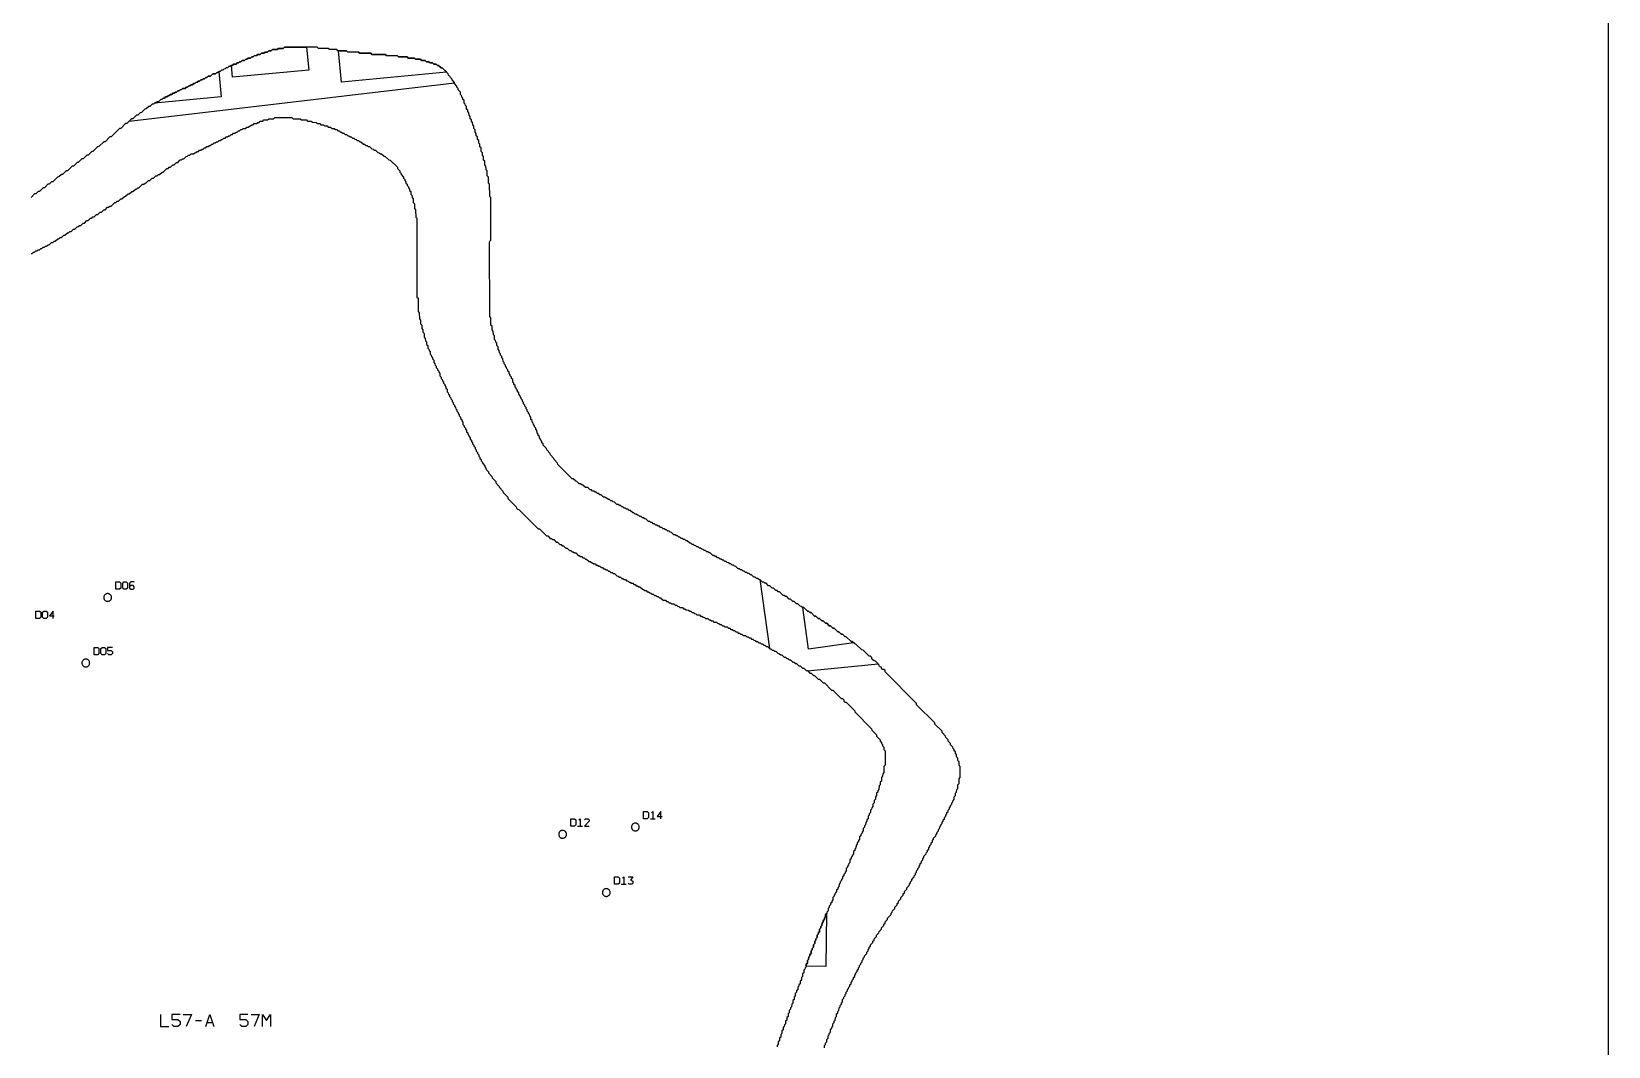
# Model space of a CAD drawing. Header units: millimetres. Extents: x 0 to 1219, y 0 to 1240.
# Drawn here: x 569 to 1219, y 402 to 820 of the extents above; entities that cross this region are included whole.
import ezdxf

# ---------------------------------------------------------------- set-up
doc = ezdxf.new("R2010")
doc.units = ezdxf.units.MM
for name, color, linetype in [('CUT_DOWEL_3.2', 2, 'Continuous'), ('CUT_OUTER', 1, 'Continuous'), ('ENGRAVE_BLDG_BOX', 5, 'Continuous'), ('ENGRAVE_BLDG_FOOTPRINT', 8, 'Continuous'), ('ENGRAVE_NEXT', 3, 'Continuous'), ('ENGRAVE_SITE_BOUNDARY', 6, 'Continuous'), ('ENGRAVE_TEXT', 2, 'Continuous'), ('SHEET_EDGE', 7, 'Continuous')]:
    doc.layers.add(name, color=color, linetype=linetype)

msp = doc.modelspace()

# ---------------------------------------------------------------- linework, layer by layer
at = {"layer": 'CUT_DOWEL_3.2'}
for points in [[(602.18, 586.69), (602.17, 586.9), (602.13, 587.1), (602.06, 587.3), (601.97, 587.49), (601.85, 587.66), (601.71, 587.82), (601.55, 587.96), (601.38, 588.07), (601.19, 588.17), (601, 588.23), (600.79, 588.27), (600.58, 588.29), (600.37, 588.27), (600.17, 588.23), (599.97, 588.17), (599.78, 588.07), (599.61, 587.96), (599.45, 587.82), (599.31, 587.66), (599.2, 587.49), (599.1, 587.3), (599.04, 587.1), (598.99, 586.9), (598.98, 586.69), (598.99, 586.48), (599.04, 586.27), (599.1, 586.07), (599.2, 585.89), (599.31, 585.71), (599.45, 585.56), (599.61, 585.42), (599.78, 585.3), (599.97, 585.21), (600.17, 585.14), (600.37, 585.1), (600.58, 585.09), (600.79, 585.1), (601, 585.14), (601.19, 585.21), (601.38, 585.3), (601.55, 585.42), (601.71, 585.56), (601.85, 585.71), (601.97, 585.89), (602.06, 586.07), (602.13, 586.27), (602.17, 586.48), (602.18, 586.69)], [(593.18, 559.69), (593.17, 559.9), (593.13, 560.1), (593.06, 560.3), (592.97, 560.49), (592.85, 560.66), (592.71, 560.82), (592.55, 560.96), (592.38, 561.07), (592.19, 561.17), (592, 561.23), (591.79, 561.27), (591.58, 561.29), (591.37, 561.27), (591.17, 561.23), (590.97, 561.17), (590.78, 561.07), (590.61, 560.96), (590.45, 560.82), (590.31, 560.66), (590.2, 560.49), (590.1, 560.3), (590.04, 560.1), (589.99, 559.9), (589.98, 559.69), (589.99, 559.48), (590.04, 559.27), (590.1, 559.07), (590.2, 558.89), (590.31, 558.71), (590.45, 558.56), (590.61, 558.42), (590.78, 558.3), (590.97, 558.21), (591.17, 558.14), (591.37, 558.1), (591.58, 558.09), (591.79, 558.1), (592, 558.14), (592.19, 558.21), (592.38, 558.3), (592.55, 558.42), (592.71, 558.56), (592.85, 558.71), (592.97, 558.89), (593.06, 559.07), (593.13, 559.27), (593.17, 559.48), (593.18, 559.69)], [(789.71, 489.07), (789.69, 489.28), (789.65, 489.48), (789.58, 489.68), (789.49, 489.87), (789.38, 490.04), (789.24, 490.2), (789.08, 490.34), (788.91, 490.45), (788.72, 490.55), (788.52, 490.61), (788.32, 490.65), (788.11, 490.67), (787.9, 490.65), (787.69, 490.61), (787.49, 490.55), (787.31, 490.45), (787.13, 490.34), (786.98, 490.2), (786.84, 490.04), (786.72, 489.87), (786.63, 489.68), (786.56, 489.48), (786.52, 489.28), (786.51, 489.07), (786.52, 488.86), (786.56, 488.65), (786.63, 488.46), (786.72, 488.27), (786.84, 488.09), (786.98, 487.94), (787.13, 487.8), (787.31, 487.68), (787.49, 487.59), (787.69, 487.52), (787.9, 487.48), (788.11, 487.47), (788.32, 487.48), (788.52, 487.52), (788.72, 487.59), (788.91, 487.68), (789.08, 487.8), (789.24, 487.94), (789.38, 488.09), (789.49, 488.27), (789.58, 488.46), (789.65, 488.65), (789.69, 488.86), (789.71, 489.07)], [(819.71, 492.07), (819.69, 492.28), (819.65, 492.48), (819.58, 492.68), (819.49, 492.87), (819.38, 493.04), (819.24, 493.2), (819.08, 493.34), (818.91, 493.45), (818.72, 493.55), (818.52, 493.61), (818.32, 493.65), (818.11, 493.67), (817.9, 493.65), (817.69, 493.61), (817.49, 493.55), (817.31, 493.45), (817.13, 493.34), (816.98, 493.2), (816.84, 493.04), (816.72, 492.87), (816.63, 492.68), (816.56, 492.48), (816.52, 492.28), (816.51, 492.07), (816.52, 491.86), (816.56, 491.65), (816.63, 491.46), (816.72, 491.27), (816.84, 491.09), (816.98, 490.94), (817.13, 490.8), (817.31, 490.68), (817.49, 490.59), (817.69, 490.52), (817.9, 490.48), (818.11, 490.47), (818.32, 490.48), (818.52, 490.52), (818.72, 490.59), (818.91, 490.68), (819.08, 490.8), (819.24, 490.94), (819.38, 491.09), (819.49, 491.27), (819.58, 491.46), (819.65, 491.65), (819.69, 491.86), (819.71, 492.07)], [(807.71, 465.07), (807.69, 465.28), (807.65, 465.48), (807.58, 465.68), (807.49, 465.87), (807.38, 466.04), (807.24, 466.2), (807.08, 466.34), (806.91, 466.45), (806.72, 466.55), (806.52, 466.61), (806.32, 466.65), (806.11, 466.67), (805.9, 466.65), (805.69, 466.61), (805.49, 466.55), (805.31, 466.45), (805.13, 466.34), (804.98, 466.2), (804.84, 466.04), (804.72, 465.87), (804.63, 465.68), (804.56, 465.48), (804.52, 465.28), (804.51, 465.07), (804.52, 464.86), (804.56, 464.65), (804.63, 464.46), (804.72, 464.27), (804.84, 464.09), (804.98, 463.94), (805.13, 463.8), (805.31, 463.68), (805.49, 463.59), (805.69, 463.52), (805.9, 463.48), (806.11, 463.47), (806.32, 463.48), (806.52, 463.52), (806.72, 463.59), (806.91, 463.68), (807.08, 463.8), (807.24, 463.94), (807.38, 464.09), (807.49, 464.27), (807.58, 464.46), (807.65, 464.65), (807.69, 464.86), (807.71, 465.07)]]:
    msp.add_lwpolyline(points, close=True, dxfattribs=at)
at = {"layer": 'CUT_OUTER'}
msp.add_lwpolyline([(896.02, 401), (896.03, 402), (896.5, 402.47), (896.53, 403), (897.02, 403.5), (897.03, 404.5), (897.52, 405), (897.53, 406), (898, 406.47), (898.03, 407), (898.52, 407.5), (898.53, 408.5), (899, 408.97), (899.03, 409.5), (899.52, 410), (899.53, 411), (900, 411.47), (900.03, 412), (900.52, 412.5), (900.53, 413.5), (901.02, 414), (901.04, 415), (901.5, 415.47), (901.53, 416), (902.02, 416.5), (902.04, 417.5), (902.5, 417.97), (902.53, 418.5), (903.02, 419), (903.03, 419.5), (903.52, 420), (903.54, 421), (904, 421.46), (904.03, 422), (904.52, 422.5), (904.53, 423), (905.02, 423.5), (905.03, 424), (905.52, 424.5), (905.53, 425), (906.02, 425.5), (906.03, 426), (906.52, 426.5), (906.53, 427), (907.02, 427.5), (907.03, 428), (907.52, 428.5), (907.53, 429), (908.02, 429.5), (908.03, 430), (908.52, 430.5), (908.53, 431), (909.02, 431.5), (909.03, 432), (909.52, 432.5), (909.53, 433), (910.02, 433.5), (910.03, 434), (910.52, 434.5), (910.53, 435), (911.02, 435.5), (911.03, 436), (911.52, 436.5), (911.53, 437), (912.02, 437.5), (912.04, 438), (912.52, 438.5), (912.54, 439), (913.52, 440), (913.53, 440.5), (914.02, 441), (914.03, 441.5), (914.52, 442), (914.54, 442.5), (915.02, 443), (915.04, 443.5), (916.02, 444.5), (916.03, 445), (916.52, 445.5), (916.54, 446), (917.5, 446.97), (917.54, 447.5), (918.52, 448.5), (918.54, 449), (919.52, 450), (919.54, 450.5), (920.52, 451.5), (920.53, 452), (921.02, 452.5), (921.04, 453), (922.02, 454), (922.04, 454.5), (923.52, 456), (923.53, 456.5), (924.02, 457), (924.04, 457.5), (925, 458.47), (925.04, 459), (926.02, 460), (926.04, 460.5), (926.52, 461), (926.54, 461.5), (927.5, 462.47), (927.54, 463), (928.52, 464), (928.54, 464.5), (929.02, 465), (929.04, 465.5), (930, 466.47), (930.04, 467), (931.02, 468), (931.04, 468.5), (931.52, 469), (931.54, 469.5), (932.02, 470), (932.04, 470.5), (933.02, 471.5), (933.04, 472), (933.52, 472.5), (933.54, 473), (934.02, 473.5), (934.04, 474), (934.52, 474.5), (934.54, 475), (935.02, 475.5), (935.04, 476), (935.53, 476.5), (935.54, 477), (936.03, 477.5), (936.04, 478), (936.53, 478.5), (936.54, 479), (937.03, 479.5), (937.05, 480), (938.02, 481), (938.04, 481.5), (938.52, 482), (938.54, 482.5), (939.03, 483), (939.04, 483.5), (939.53, 484), (939.54, 484.5), (940.03, 485), (940.04, 485.5), (940.53, 486), (940.54, 486.5), (941.03, 487), (941.05, 487.5), (942.02, 488.5), (942.04, 489), (942.53, 489.5), (942.54, 490), (943.03, 490.5), (943.04, 491), (943.53, 491.5), (943.54, 492), (944.03, 492.5), (944.04, 493), (944.53, 493.5), (944.54, 494), (945.03, 494.5), (945.04, 495), (945.53, 495.5), (945.54, 496), (946.03, 496.5), (946.04, 497), (946.52, 497.5), (946.54, 498), (947.02, 498.5), (947.04, 499), (947.52, 499.5), (947.54, 500), (948.02, 500.5), (948.04, 501), (948.52, 501.5), (948.54, 502), (949.02, 502.5), (949.03, 503), (949.52, 503.5), (949.54, 504.5), (950.02, 505), (950.04, 506), (950.52, 506.5), (950.54, 507.5), (951.02, 508), (951.04, 509.5), (951.52, 510), (951.53, 512), (952.02, 512.5), (952.01, 517), (951.53, 517.5), (951.52, 519), (951.03, 519.5), (951.02, 520.5), (950.53, 521), (950.52, 522), (950.03, 522.5), (950, 523.03), (949.53, 523.5), (949.52, 524), (949.03, 524.5), (949.02, 525), (948.03, 526), (948.02, 526.5), (947.03, 527.5), (947.02, 528), (946.03, 529), (946, 529.53), (944.53, 531), (944.5, 531.53), (941.53, 534.5), (941.5, 535.03), (934.04, 542.5), (934, 543.03), (921.04, 556), (921, 556.53), (920.5, 557.02), (920, 557.04), (919.54, 557.5), (919.52, 558), (919, 558.04), (918.54, 558.5), (918.52, 559), (917.03, 560.5), (916.5, 560.54), (916, 561.04), (915.54, 561.5), (915.52, 562), (915.02, 562.5), (914.5, 562.54), (912.03, 565), (911.5, 565.04), (909.03, 567.5), (908.5, 567.54), (907.5, 568.52), (907, 568.54), (905.03, 570.5), (904.5, 570.54), (903.5, 571.52), (903, 571.54), (902, 572.52), (901.5, 572.54), (900, 574.02), (899.5, 574.04), (898.5, 575.02), (898, 575.04), (897, 576.03), (896.5, 576.04), (895.5, 577.03), (895, 577.04), (894, 578.03), (893.5, 578.04), (892.5, 579.03), (892, 579.05), (890.5, 580.52), (890, 580.54), (889.5, 581.03), (889, 581.05), (887.5, 582.52), (887, 582.54), (886.5, 583.03), (886, 583.05), (885.04, 584), (884.5, 584.05), (883.5, 585.03), (883, 585.04), (882, 586.03), (881.5, 586.04), (880.5, 587.03), (880, 587.04), (879.5, 587.53), (879, 587.55), (877.5, 589.02), (877, 589.04), (876.5, 589.53), (876, 589.55), (875, 590.53), (874.5, 590.54), (873.5, 591.53), (873, 591.54), (872, 592.52), (871.5, 592.54), (871, 593.03), (870.5, 593.04), (869.5, 594.02), (869, 594.04), (868.5, 594.53), (868, 594.54), (867.5, 595.03), (867, 595.04), (866, 596.02), (865.5, 596.04), (865, 596.53), (864.5, 596.54), (864, 597.03), (863.5, 597.04), (863, 597.53), (862.5, 597.54), (862, 598.03), (861.5, 598.04), (861, 598.53), (860.5, 598.55), (859.5, 599.52), (859, 599.54), (858.5, 600.03), (858, 600.04), (857.5, 600.53), (857, 600.54), (856.5, 601.03), (856, 601.04), (855.5, 601.53), (855, 601.54), (854.5, 602.03), (854, 602.04), (853.5, 602.53), (853, 602.54), (852.5, 603.03), (852, 603.04), (851.5, 603.53), (851, 603.54), (850.5, 604.03), (850, 604.05), (849, 605.03), (848.5, 605.04), (848, 605.53), (847.5, 605.54), (847, 606.03), (846.5, 606.04), (846, 606.53), (845.5, 606.54), (845, 607.03), (844.5, 607.04), (844, 607.53), (843.5, 607.54), (843, 608.03), (842.5, 608.05), (842, 608.53), (841.5, 608.55), (841, 609.03), (840.5, 609.05), (839.5, 610.03), (839, 610.04), (838.5, 610.53), (838, 610.54), (837.5, 611.03), (837, 611.05), (836.5, 611.53), (836, 611.55), (835.5, 612.03), (835, 612.05), (834.5, 612.53), (834, 612.55), (833, 613.53), (832.5, 613.54), (832, 614.03), (831.5, 614.05), (831, 614.53), (830.5, 614.55), (830, 615.03), (829.5, 615.05), (829, 615.53), (828.5, 615.55), (828, 616.03), (827.5, 616.05), (827, 616.53), (826.5, 616.55), (826, 617.03), (825.5, 617.05), (825, 617.53), (824.5, 617.55), (824, 618.03), (823.5, 618.05), (822.5, 619.03), (822, 619.05), (821.5, 619.53), (821, 619.55), (820.5, 620.03), (820, 620.05), (819.5, 620.53), (819, 620.55), (818.5, 621.03), (818, 621.05), (817.5, 621.53), (817, 621.56), (816, 622.53), (815.5, 622.55), (815, 623.03), (814.5, 623.05), (814, 623.53), (813.5, 623.55), (813, 624.03), (812.5, 624.06), (812, 624.54), (811.5, 624.56), (811, 625.04), (810.5, 625.06), (809.5, 626.03), (809, 626.05), (808.5, 626.54), (808, 626.56), (807.5, 627.04), (807, 627.06), (806.5, 627.54), (806, 627.56), (805.5, 628.04), (805, 628.07), (804, 629.04), (803.5, 629.06), (803, 629.54), (802.5, 629.56), (802, 630.04), (801.5, 630.06), (801, 630.54), (800.5, 630.57), (800, 631.04), (799.5, 631.07), (798.5, 632.04), (797.5, 632.08), (796.5, 633.04), (796, 633.07), (795.5, 633.55), (795, 633.58), (794, 634.55), (793.5, 634.58), (792.5, 635.55), (792, 635.59), (786.09, 641.5), (786.05, 642), (784.58, 643.5), (784.55, 644), (783.08, 645.5), (783.05, 646), (781.58, 647.5), (781.5, 648.06), (780.09, 649.5), (780.05, 650), (779.58, 650.5), (779.55, 651), (779.07, 651.5), (779.04, 652), (778.57, 652.5), (778.54, 653), (778.07, 653.5), (778.04, 654), (777.57, 654.5), (777.54, 655.5), (777.06, 656), (777.04, 656.5), (776.56, 657), (776.54, 657.5), (776.06, 658), (776.04, 658.5), (775.56, 659), (775.5, 659.57), (775.07, 660), (775.03, 661), (774.56, 661.5), (774.5, 662.06), (774.06, 662.5), (774.03, 663), (773.56, 663.5), (773.53, 664), (773.06, 664.5), (773.03, 665), (772.56, 665.5), (772.53, 666), (772.06, 666.5), (772.03, 667), (771.56, 667.5), (771.53, 668), (771.06, 668.5), (771.03, 669), (770.56, 669.5), (770.53, 670), (770.05, 670.5), (770.03, 671), (769.55, 671.5), (769.53, 672), (769.06, 672.5), (769.03, 673), (768.56, 673.5), (768.53, 674), (768.06, 674.5), (768.04, 675), (767.56, 675.5), (767.53, 676.5), (767.05, 677), (767.03, 677.5), (766.55, 678), (766.53, 678.5), (766.05, 679), (766.03, 679.5), (765.55, 680), (765.53, 680.5), (765.06, 681), (765.03, 681.5), (764.56, 682), (764.54, 682.5), (764.06, 683), (764, 683.56), (763.56, 684), (763.53, 685), (763.05, 685.5), (763.03, 686), (762.56, 686.5), (762.5, 687.07), (762.06, 687.5), (762.03, 688.5), (761.56, 689), (761.53, 690), (761.06, 690.5), (761.03, 691.5), (760.56, 692), (760.5, 692.57), (760.07, 693), (760.03, 694.5), (759.57, 695), (759.53, 696.5), (759.07, 697), (759.03, 698.5), (758.57, 699), (758.53, 702), (758.07, 702.5), (758.04, 733), (758.05, 733.5), (758.52, 734), (758.52, 751.5), (758.05, 752), (758.02, 757), (757.55, 757.5), (757.52, 760), (757.05, 760.5), (757.02, 762.5), (756.55, 763), (756.52, 764.5), (756.05, 765), (756.03, 766.5), (755.55, 767), (755.53, 768.5), (755.05, 769), (755.03, 770), (754.55, 770.5), (754.53, 772), (754.05, 772.5), (754.03, 773.5), (753.55, 774), (753.53, 775), (753.05, 775.5), (753.03, 776.5), (752.55, 777), (752.53, 778), (752.05, 778.5), (752.03, 779.5), (751.55, 780), (751.53, 781), (751.05, 781.5), (751.03, 782.5), (750.55, 783), (750.5, 783.56), (750.05, 784), (750.03, 785), (749.55, 785.5), (749.53, 786.5), (749.05, 787), (749, 787.55), (748.55, 788), (748.53, 789), (748.05, 789.5), (748, 790.05), (747.55, 790.5), (747.52, 791.5), (747.04, 792), (747.03, 792.5), (746.54, 793), (746.5, 793.55), (746.05, 794), (746.02, 795), (745.04, 796), (745.03, 796.5), (744.54, 797), (744.52, 797.5), (743.54, 798.5), (743.52, 799), (742.54, 800), (742.5, 800.53), (741.04, 802), (741, 802.53), (738.52, 805), (738, 805.03), (737.02, 806), (736.5, 806.03), (736, 806.52), (735, 806.53), (734.5, 807.02), (733.5, 807.03), (733, 807.52), (732, 807.53), (731.5, 808.02), (730, 808.03), (729.5, 808.52), (727.5, 808.54), (727, 809.02), (724.5, 809.04), (724, 809.52), (720.5, 809.54), (720, 810.02), (715.5, 810.04), (715, 810.52), (709.5, 810.54), (709, 811.02), (704.5, 811.04), (704, 811.52), (699.5, 811.54), (699, 812.02), (695.5, 812.04), (695, 812.52), (692, 812.54), (691.5, 813.02), (687.5, 813.04), (687, 813.52), (673.5, 813.52), (673, 813.03), (671, 813.02), (670.5, 812.53), (668.5, 812.52), (668, 812.03), (667, 812.02), (666.5, 811.53), (665.5, 811.52), (665, 811.03), (664, 811.02), (663.5, 810.53), (662.5, 810.52), (662, 810.03), (661, 810.02), (660.5, 809.53), (659.97, 809.5), (659.5, 809.03), (658.5, 809.02), (658, 808.53), (657.47, 808.5), (657, 808.04), (656, 808.02), (655.5, 807.53), (655, 807.52), (654.5, 807.03), (653.96, 807), (653.5, 806.54), (652.5, 806.52), (652, 806.03), (651.5, 806.02), (651, 805.53), (650.5, 805.52), (650, 805.03), (649.5, 805.02), (649, 804.53), (648.5, 804.52), (648, 804.04), (647.5, 804.02), (647, 803.54), (646.5, 803.52), (646, 803.04), (645.46, 803), (645, 802.54), (644, 802.52), (643, 801.54), (642, 801.52), (641.5, 801.03), (641, 801.02), (640.5, 800.54), (640, 800.52), (639.5, 800.04), (639, 800.02), (638.5, 799.54), (638, 799.52), (637.5, 799.04), (637, 799.02), (636.5, 798.54), (636, 798.52), (635.5, 798.04), (635, 798.02), (634.5, 797.54), (634, 797.52), (633.5, 797.04), (632.96, 797), (632.5, 796.54), (631.5, 796.52), (631, 796.03), (630.47, 796), (630, 795.54), (629.5, 795.52), (629, 795.04), (628.5, 795.02), (628, 794.54), (627.5, 794.52), (627, 794.04), (626.5, 794.02), (626, 793.54), (625.5, 793.52), (625, 793.03), (624.5, 793.02), (624, 792.53), (623.5, 792.52), (623, 792.03), (622.5, 792.02), (621.5, 791.04), (621, 791.02), (620.5, 790.53), (620, 790.52), (619.5, 790.03), (619, 790.02), (618, 789.04), (617.5, 789.02), (616.5, 788.04), (615.97, 788), (614.5, 786.54), (614, 786.52), (613, 785.54), (612.5, 785.52), (611, 784.04), (610.47, 784), (608.5, 782.04), (607.97, 782), (606, 780.04), (605.47, 780), (602, 776.54), (601.5, 776.52), (599.5, 774.54), (598.97, 774.5), (597, 772.54), (596.47, 772.5), (594.5, 770.54), (594, 770.52), (592.5, 769.03), (592, 769.02), (590.5, 767.53), (590, 767.52), (588.5, 766.03), (588, 766.02), (586.5, 764.53), (586, 764.52), (584, 762.53), (583.5, 762.52), (582, 761.03), (581.5, 761.02), (580.5, 760.03), (579.98, 760), (578, 758.03), (577.5, 758.02), (576.5, 757.03), (575.98, 757), (574.5, 755.53), (573.98, 755.5), (572.5, 754.03), (572, 754.02), (571, 753.03), (570.5, 753.02), (569, 751.54)], dxfattribs=at)
at = {"layer": 'ENGRAVE_BLDG_BOX'}
for points in [[(683.5, 804.08), (652.06, 801.11), (651.59, 806.02), (652, 806.03), (652.5, 806.52), (653.5, 806.54), (653.96, 807), (654.5, 807.03), (655, 807.52), (655.5, 807.53), (656, 808.02), (657, 808.04), (657.47, 808.5), (658, 808.53), (658.5, 809.02), (659.5, 809.03), (659.97, 809.5), (660.5, 809.53), (661, 810.02), (662, 810.03), (662.5, 810.52), (663.5, 810.53), (664, 811.02), (665, 811.03), (665.5, 811.52), (666.5, 811.53), (667, 812.02), (668, 812.03), (668.5, 812.52), (670.5, 812.53), (671, 813.02), (673, 813.03), (673.5, 813.52), (682.61, 813.52), (683.5, 804.08)], [(740.25, 803.18), (697.01, 799.09), (695.79, 812.04), (699, 812.02), (699.5, 811.54), (704, 811.52), (704.5, 811.04), (709, 811.02), (709.5, 810.54), (715, 810.52), (715.5, 810.04), (720, 810.02), (720.5, 809.54), (724, 809.52), (724.5, 809.04), (727, 809.02), (727.5, 808.54), (729.5, 808.52), (730, 808.03), (731.5, 808.02), (732, 807.53), (733, 807.52), (733.5, 807.03), (734.5, 807.02), (735, 806.53), (736, 806.52), (736.5, 806.03), (737.02, 806), (738, 805.03), (738.52, 805), (740.24, 803.29), (740.25, 803.18)], [(647.4, 793.03), (619.91, 790.43), (620, 790.52), (620.5, 790.53), (621, 791.02), (621.5, 791.04), (622.5, 792.02), (623, 792.03), (623.5, 792.52), (624, 792.53), (624.5, 793.02), (625, 793.03), (625.5, 793.52), (626, 793.54), (626.5, 794.02), (627, 794.04), (627.5, 794.52), (628, 794.54), (628.5, 795.02), (629, 795.04), (629.5, 795.52), (630, 795.54), (630.47, 796), (631, 796.03), (631.5, 796.52), (632.5, 796.54), (632.96, 797), (633.5, 797.04), (634, 797.52), (634.5, 797.54), (635, 798.02), (635.5, 798.04), (636, 798.52), (636.5, 798.54), (637, 799.02), (637.5, 799.04), (638, 799.52), (638.5, 799.54), (639, 800.02), (639.5, 800.04), (640, 800.52), (640.5, 800.54), (641, 801.02), (641.5, 801.03), (642, 801.52), (643, 801.54), (644, 802.52), (645, 802.54), (645.46, 803), (646, 803.04), (646.42, 803.44), (647.4, 793.03)], [(889.51, 565.4), (887.08, 582.54), (887.5, 582.52), (889, 581.05), (889.5, 581.03), (890, 580.54), (890.5, 580.52), (892, 579.05), (892.5, 579.03), (893.5, 578.04), (894, 578.03), (895, 577.04), (895.5, 577.03), (896.5, 576.04), (897, 576.03), (898, 575.04), (898.5, 575.02), (899.5, 574.04), (900, 574.02), (901.5, 572.54), (902, 572.52), (903, 571.54), (903.5, 571.52), (904.5, 570.54), (905.03, 570.5), (907, 568.54), (907.5, 568.52), (908.01, 568.02), (889.51, 565.4)], [(896.58, 434.6), (888.52, 434.72), (888.53, 435.5), (889.02, 436), (889.03, 437), (889.52, 437.5), (889.54, 438.5), (890, 438.96), (890.03, 439.5), (890.52, 440), (890.54, 441), (891, 441.46), (891.03, 442), (891.52, 442.5), (891.54, 443.5), (892.02, 444), (892.04, 445), (892.5, 445.46), (892.53, 446), (893.02, 446.5), (893.04, 447.5), (893.5, 447.96), (893.53, 448.5), (894.02, 449), (894.04, 450), (894.5, 450.46), (894.53, 451), (895.02, 451.5), (895.04, 452.5), (895.5, 452.96), (895.54, 453.5), (896.02, 454), (896.03, 454.5), (896.52, 455), (896.54, 456), (896.9, 456.36), (896.58, 434.6)]]:
    msp.add_lwpolyline(points, close=True, dxfattribs=at)
at = {"layer": 'ENGRAVE_BLDG_FOOTPRINT'}
for points in [[(683.5, 804.08), (652.06, 801.11), (651.59, 806.02), (652, 806.03), (652.5, 806.52), (653.5, 806.54), (653.96, 807), (654.5, 807.03), (655, 807.52), (655.5, 807.53), (656, 808.02), (657, 808.04), (657.47, 808.5), (658, 808.53), (658.5, 809.02), (659.5, 809.03), (659.97, 809.5), (660.5, 809.53), (661, 810.02), (662, 810.03), (662.5, 810.52), (663.5, 810.53), (664, 811.02), (665, 811.03), (665.5, 811.52), (666.5, 811.53), (667, 812.02), (668, 812.03), (668.5, 812.52), (670.5, 812.53), (671, 813.02), (673, 813.03), (673.5, 813.52), (682.61, 813.52), (683.5, 804.08)], [(740.25, 803.18), (697.01, 799.09), (695.79, 812.04), (699, 812.02), (699.5, 811.54), (704, 811.52), (704.5, 811.04), (709, 811.02), (709.5, 810.54), (715, 810.52), (715.5, 810.04), (720, 810.02), (720.5, 809.54), (724, 809.52), (724.5, 809.04), (727, 809.02), (727.5, 808.54), (729.5, 808.52), (730, 808.03), (731.5, 808.02), (732, 807.53), (733, 807.52), (733.5, 807.03), (734.5, 807.02), (735, 806.53), (736, 806.52), (736.5, 806.03), (737.02, 806), (738, 805.03), (738.52, 805), (740.24, 803.29), (740.25, 803.18)], [(647.4, 793.03), (619.91, 790.43), (620, 790.52), (620.5, 790.53), (621, 791.02), (621.5, 791.04), (622.5, 792.02), (623, 792.03), (623.5, 792.52), (624, 792.53), (624.5, 793.02), (625, 793.03), (625.5, 793.52), (626, 793.54), (626.5, 794.02), (627, 794.04), (627.5, 794.52), (628, 794.54), (628.5, 795.02), (629, 795.04), (629.5, 795.52), (630, 795.54), (630.47, 796), (631, 796.03), (631.5, 796.52), (632.5, 796.54), (632.96, 797), (633.5, 797.04), (634, 797.52), (634.5, 797.54), (635, 798.02), (635.5, 798.04), (636, 798.52), (636.5, 798.54), (637, 799.02), (637.5, 799.04), (638, 799.52), (638.5, 799.54), (639, 800.02), (639.5, 800.04), (640, 800.52), (640.5, 800.54), (641, 801.02), (641.5, 801.03), (642, 801.52), (643, 801.54), (644, 802.52), (645, 802.54), (645.46, 803), (646, 803.04), (646.42, 803.44), (647.4, 793.03)], [(889.51, 565.4), (887.08, 582.54), (887.5, 582.52), (889, 581.05), (889.5, 581.03), (890, 580.54), (890.5, 580.52), (892, 579.05), (892.5, 579.03), (893.5, 578.04), (894, 578.03), (895, 577.04), (895.5, 577.03), (896.5, 576.04), (897, 576.03), (898, 575.04), (898.5, 575.02), (899.5, 574.04), (900, 574.02), (901.5, 572.54), (902, 572.52), (903, 571.54), (903.5, 571.52), (904.5, 570.54), (905.03, 570.5), (907, 568.54), (907.5, 568.52), (908.01, 568.02), (889.51, 565.4)], [(896.58, 434.6), (888.52, 434.72), (888.53, 435.5), (889.02, 436), (889.03, 437), (889.52, 437.5), (889.54, 438.5), (890, 438.96), (890.03, 439.5), (890.52, 440), (890.54, 441), (891, 441.46), (891.03, 442), (891.52, 442.5), (891.54, 443.5), (892.02, 444), (892.04, 445), (892.5, 445.46), (892.53, 446), (893.02, 446.5), (893.04, 447.5), (893.5, 447.96), (893.53, 448.5), (894.02, 449), (894.04, 450), (894.5, 450.46), (894.53, 451), (895.02, 451.5), (895.04, 452.5), (895.5, 452.96), (895.54, 453.5), (896.02, 454), (896.03, 454.5), (896.52, 455), (896.54, 456), (896.9, 456.36), (896.58, 434.6)]]:
    msp.add_lwpolyline(points, close=True, dxfattribs=at)
at = {"layer": 'ENGRAVE_NEXT'}
msp.add_lwpolyline([(569, 728.52), (569.5, 728.54), (570, 729.02), (570.5, 729.04), (571, 729.52), (571.5, 729.54), (572, 730.02), (572.5, 730.04), (573, 730.52), (573.5, 730.54), (574, 731.02), (574.5, 731.04), (575, 731.52), (575.5, 731.54), (576, 732.02), (576.5, 732.04), (577.5, 733.02), (578, 733.04), (578.5, 733.52), (579, 733.54), (580, 734.52), (580.5, 734.54), (581, 735.02), (581.5, 735.04), (582.47, 736), (583, 736.04), (584, 737.02), (584.5, 737.03), (585, 737.52), (585.5, 737.54), (586.47, 738.5), (587, 738.54), (588, 739.52), (588.5, 739.54), (589, 740.02), (589.5, 740.04), (590.47, 741), (591, 741.04), (592, 742.02), (592.5, 742.04), (593.5, 743.02), (594, 743.04), (594.5, 743.52), (595, 743.54), (595.97, 744.5), (596.5, 744.54), (597.5, 745.52), (598, 745.54), (599, 746.52), (599.5, 746.54), (600.5, 747.52), (601, 747.54), (601.5, 748.02), (602, 748.04), (603.5, 749.52), (604, 749.54), (604.5, 750.02), (605, 750.04), (605.97, 751), (606.5, 751.04), (607.5, 752.02), (608, 752.04), (609, 753.02), (609.5, 753.04), (610.5, 754.02), (611, 754.04), (612, 755.02), (612.5, 755.04), (613, 755.53), (613.5, 755.54), (615, 757.02), (615.5, 757.04), (616, 757.53), (616.5, 757.54), (617.47, 758.5), (618, 758.54), (619, 759.52), (619.5, 759.54), (620.5, 760.52), (621, 760.54), (621.5, 761.03), (622, 761.04), (623, 762.03), (623.5, 762.04), (625, 763.52), (625.5, 763.54), (626, 764.03), (626.5, 764.04), (627.5, 765.02), (628, 765.04), (629, 766.02), (629.5, 766.04), (630.5, 767.02), (631, 767.04), (631.5, 767.52), (632, 767.54), (633, 768.52), (633.5, 768.54), (633.96, 769), (634.5, 769.04), (635, 769.52), (636, 769.54), (636.46, 770), (637, 770.04), (637.5, 770.53), (638, 770.54), (638.5, 771.03), (639, 771.04), (639.5, 771.53), (640, 771.54), (640.5, 772.03), (641, 772.04), (641.5, 772.53), (642, 772.54), (642.5, 773.03), (643, 773.04), (643.5, 773.53), (644, 773.54), (644.5, 774.03), (645, 774.04), (645.5, 774.53), (646, 774.54), (646.5, 775.03), (647, 775.04), (647.5, 775.53), (648, 775.54), (648.5, 776.03), (649, 776.04), (649.5, 776.53), (650, 776.54), (650.5, 777.03), (651, 777.04), (651.5, 777.53), (652, 777.54), (652.5, 778.02), (653, 778.04), (653.5, 778.52), (654, 778.54), (654.5, 779.02), (655, 779.04), (655.5, 779.52), (656, 779.54), (656.5, 780.02), (657.5, 780.04), (657.96, 780.5), (658.5, 780.54), (659, 781.02), (659.5, 781.04), (660, 781.52), (660.5, 781.54), (661, 782.02), (662, 782.04), (662.46, 782.5), (663, 782.53), (663.5, 783.02), (664.5, 783.04), (665, 783.52), (666.5, 783.54), (667, 784.02), (669, 784.04), (669.5, 784.52), (676.5, 784.52), (677, 784.04), (680, 784.02), (680.5, 783.54), (682.5, 783.52), (683, 783.04), (684.5, 783.02), (685, 782.55), (686.5, 782.52), (687, 782.04), (688, 782.02), (688.5, 781.55), (689.5, 781.52), (690, 781.05), (691, 781.03), (691.5, 780.55), (692.5, 780.53), (693, 780.05), (694, 780.02), (694.5, 779.54), (695, 779.53), (695.5, 779.05), (696, 779.03), (696.5, 778.55), (697, 778.53), (697.5, 778.05), (698, 778.03), (698.5, 777.55), (699, 777.53), (699.5, 777.05), (700, 777.03), (700.5, 776.55), (701, 776.53), (701.5, 776.05), (702.05, 776), (702.5, 775.55), (703, 775.53), (703.5, 775.05), (704, 775.03), (704.5, 774.55), (705, 774.53), (706, 773.55), (706.5, 773.53), (707, 773.05), (707.5, 773.03), (708, 772.55), (708.5, 772.53), (709.5, 771.55), (710, 771.53), (710.5, 771.05), (711, 771.03), (712, 770.05), (712.5, 770.03), (713, 769.55), (713.5, 769.53), (714.5, 768.55), (715.04, 768.5), (716.5, 767.05), (717.03, 767), (720, 764.03), (720.04, 763.5), (721.02, 762.5), (721.04, 762), (721.53, 761.5), (721.55, 761), (722.52, 760), (722.54, 759.5), (723.03, 759), (723.04, 758.5), (723.53, 758), (723.54, 757.5), (724.03, 757), (724.04, 756.5), (724.53, 756), (724.54, 755.5), (725.02, 755), (725.04, 754.5), (725.52, 754), (725.54, 753), (726.02, 752.5), (726.04, 751.5), (726.52, 751), (726.54, 749.5), (727.02, 749), (727.04, 747), (727.52, 746.5), (727.55, 743.5), (728.02, 743), (728.04, 711), (728.06, 710.5), (728.53, 710), (728.56, 704.5), (729.03, 704), (729.06, 701.5), (729.53, 701), (729.56, 699.5), (730.03, 699), (730.06, 697.5), (730.53, 697), (730.55, 696), (731.03, 695.5), (731.06, 694), (731.53, 693.5), (731.56, 692.5), (732.03, 692), (732.05, 691), (732.53, 690.5), (732.56, 689.5), (733, 689.06), (733.05, 688.5), (733.53, 688), (733.55, 687), (734, 686.56), (734.05, 686), (734.53, 685.5), (734.55, 685), (735.03, 684.5), (735.05, 683.5), (735.5, 683.05), (735.55, 682.5), (736.03, 682), (736.05, 681.5), (736.53, 681), (736.55, 680.5), (737.03, 680), (737.04, 679.5), (737.52, 679), (737.55, 678), (738, 677.55), (738.05, 677), (738.53, 676.5), (738.55, 676), (739.03, 675.5), (739.04, 675), (739.53, 674.5), (739.54, 674), (740.03, 673.5), (740.04, 673), (740.52, 672.5), (740.55, 671.5), (741, 671.05), (741.05, 670.5), (741.53, 670), (741.54, 669.5), (742.03, 669), (742.04, 668.5), (742.53, 668), (742.54, 667.5), (743.03, 667), (743.04, 666.5), (743.53, 666), (743.54, 665.5), (744.03, 665), (744.04, 664.5), (744.53, 664), (744.54, 663.5), (745.03, 663), (745.04, 662.5), (745.53, 662), (745.54, 661.5), (746.03, 661), (746.04, 660.5), (746.53, 660), (746.54, 659.5), (747.02, 659), (747.05, 658), (747.53, 657.5), (747.54, 657), (748.03, 656.5), (748.04, 656), (748.53, 655.5), (748.54, 655), (749.03, 654.5), (749.04, 654), (749.53, 653.5), (749.54, 653), (750.03, 652.5), (750.04, 652), (750.53, 651.5), (750.54, 651), (751.03, 650.5), (751.04, 650), (751.53, 649.5), (751.54, 649), (752.03, 648.5), (752.04, 648), (752.53, 647.5), (752.54, 647), (753.03, 646.5), (753.04, 646), (753.53, 645.5), (753.55, 645), (754.03, 644.5), (754.05, 644), (754.53, 643.5), (754.55, 643), (755.03, 642.5), (755.05, 642), (756.03, 641), (756.05, 640.5), (756.53, 640), (756.55, 639.5), (757.53, 638.5), (757.55, 638), (759, 636.54), (759.05, 636), (760.53, 634.5), (760.55, 634), (762.03, 632.5), (762.05, 632), (763.53, 630.5), (763.55, 630), (765.5, 628.04), (765.55, 627.5), (769, 624.04), (769.06, 623.5), (769.5, 623.06), (770.04, 623), (778, 615.05), (778.54, 615), (781.5, 612.05), (782, 612.03), (783, 611.05), (783.5, 611.03), (784, 610.55), (784.5, 610.53), (785.5, 609.55), (786.04, 609.5), (787, 608.55), (787.5, 608.53), (788, 608.04), (788.5, 608.03), (789.5, 607.05), (790.04, 607), (791, 606.05), (791.5, 606.03), (792, 605.55), (792.5, 605.53), (793, 605.04), (793.5, 605.03), (794.5, 604.05), (795, 604.03), (795.5, 603.55), (796, 603.53), (796.5, 603.04), (797, 603.03), (797.5, 602.54), (798, 602.53), (799, 601.55), (799.5, 601.53), (800, 601.05), (800.5, 601.03), (801, 600.54), (801.5, 600.53), (802, 600.04), (802.5, 600.03), (803, 599.54), (803.5, 599.53), (804, 599.04), (804.5, 599.03), (805, 598.54), (805.5, 598.53), (806, 598.04), (806.5, 598.03), (807, 597.54), (807.5, 597.53), (808, 597.04), (808.5, 597.03), (809, 596.54), (809.5, 596.53), (810.5, 595.55), (811, 595.53), (811.5, 595.04), (812, 595.03), (812.5, 594.54), (813, 594.53), (813.5, 594.04), (814, 594.03), (814.5, 593.54), (815, 593.53), (815.5, 593.04), (816, 593.03), (816.5, 592.54), (817, 592.53), (817.5, 592.04), (818, 592.03), (818.5, 591.54), (819, 591.53), (819.5, 591.04), (820, 591.03), (821, 590.05), (821.5, 590.03), (822, 589.54), (822.5, 589.53), (823, 589.04), (823.5, 589.03), (824, 588.54), (824.5, 588.53), (825, 588.04), (825.5, 588.03), (826, 587.54), (826.5, 587.53), (827, 587.04), (827.5, 587.03), (828, 586.54), (828.5, 586.53), (829.5, 585.55), (830.5, 585.53), (831, 585.04), (831.5, 585.03), (832, 584.54), (832.55, 584.5), (833, 584.05), (834, 584.02), (834.5, 583.54), (835, 583.53), (835.5, 583.04), (836.05, 583), (836.5, 582.55), (837.5, 582.52), (838, 582.04), (838.54, 582), (839, 581.54), (840, 581.52), (840.5, 581.04), (841, 581.02), (841.5, 580.54), (842, 580.53), (842.5, 580.04), (843.04, 580), (843.5, 579.54), (844.5, 579.52), (845, 579.04), (845.5, 579.02), (846, 578.54), (846.54, 578.5), (847, 578.04), (848, 578.02), (848.5, 577.54), (849, 577.52), (849.5, 577.04), (850.04, 577), (850.5, 576.54), (851.5, 576.52), (852, 576.04), (852.5, 576.02), (853, 575.54), (853.5, 575.52), (854, 575.04), (854.54, 575), (855, 574.54), (856, 574.52), (856.5, 574.04), (857, 574.02), (857.5, 573.54), (858, 573.52), (858.5, 573.04), (859, 573.02), (859.5, 572.54), (860, 572.52), (860.5, 572.04), (861, 572.02), (861.5, 571.54), (862.04, 571.5), (862.5, 571.04), (863.5, 571.02), (864, 570.53), (864.53, 570.5), (865, 570.03), (865.5, 570.02), (866, 569.54), (866.5, 569.52), (867, 569.04), (867.5, 569.02), (868, 568.53), (868.5, 568.52), (869, 568.03), (869.5, 568.02), (870, 567.53), (870.5, 567.52), (871, 567.03), (871.5, 567.02), (872, 566.53), (872.5, 566.52), (873.5, 565.54), (874, 565.52), (874.5, 565.03), (875, 565.02), (875.5, 564.53), (876, 564.52), (877, 563.54), (877.5, 563.52), (878, 563.03), (878.53, 563), (879.5, 562.04), (880, 562.02), (880.5, 561.53), (881, 561.52), (881.5, 561.03), (882, 561.02), (883, 560.04), (883.5, 560.02), (884, 559.53), (884.5, 559.52), (885.5, 558.53), (886, 558.52), (887, 557.53), (887.53, 557.5), (888.5, 556.53), (889, 556.52), (890, 555.53), (890.5, 555.52), (891.5, 554.53), (892, 554.52), (893.5, 553.03), (894.03, 553), (895.5, 551.53), (896, 551.52), (899, 548.53), (899.52, 548.5), (903, 545.03), (903.52, 545), (904.02, 544.5), (904.04, 544), (904.5, 543.54), (905.03, 543.5), (908, 540.53), (908.52, 540), (908.53, 539.5), (915.5, 532.52), (915.53, 532), (917.5, 530.02), (917.53, 529.5), (919.02, 528), (919.03, 527.5), (919.52, 527), (919.53, 526.5), (920, 526.03), (920.03, 525.5), (920.51, 525), (920.53, 524), (921.01, 523.5), (921.02, 517.5), (920.54, 517), (920.52, 514.5), (920.04, 514), (920.02, 513), (919.54, 512.5), (919.52, 511), (919.04, 510.5), (919.02, 509.5), (918.54, 509), (918.52, 507.5), (918.04, 507), (918, 506.46), (917.54, 506), (917.52, 505), (917.04, 504.5), (917.02, 503.5), (916.54, 503), (916.52, 502), (916.04, 501.5), (916.02, 500.5), (915.54, 500), (915.5, 499.46), (915.05, 499), (915.02, 498), (914.54, 497.5), (914.5, 496.95), (914.05, 496.5), (914.02, 495.5), (913.54, 495), (913.5, 494.45), (913.05, 494), (913.02, 493), (912.54, 492.5), (912.5, 491.95), (912.05, 491.5), (912.02, 490.5), (911.54, 490), (911.53, 489.5), (911.04, 489), (911, 488.45), (910.55, 488), (910.52, 487), (910.04, 486.5), (910.03, 486), (909.54, 485.5), (909.5, 484.95), (909.05, 484.5), (909.02, 483.5), (908.54, 483), (908.5, 482.46), (908.04, 482), (908.02, 481), (907.54, 480.5), (907.52, 480), (907.04, 479.5), (907, 478.96), (906.54, 478.5), (906.52, 477.5), (906.04, 477), (906.02, 476.5), (905.54, 476), (905.5, 475.46), (905.04, 475), (905.02, 474), (904.54, 473.5), (904.52, 473), (904.04, 472.5), (904.02, 472), (903.54, 471.5), (903.52, 471), (903.04, 470.5), (903.02, 470), (902.54, 469.5), (902.5, 468.96), (902.04, 468.5), (902.02, 467.5), (901.54, 467), (901.5, 466.46), (901.04, 466), (901.02, 465.5), (900.54, 465), (900.52, 464.5), (900.04, 464), (900.02, 463.5), (899.54, 463), (899.52, 462), (899.04, 461.5), (899.02, 461), (898.54, 460.5), (898.52, 460), (898.04, 459.5), (898, 458.96), (897.54, 458.5), (897.52, 457.5), (897.04, 457), (897, 456.46), (896.54, 456), (896.52, 455), (896.03, 454.5), (896.02, 454), (895.54, 453.5), (895.5, 452.96), (895.04, 452.5), (895.02, 451.5), (894.53, 451), (894.5, 450.46), (894.04, 450), (894.02, 449), (893.53, 448.5), (893.5, 447.96), (893.04, 447.5), (893.02, 446.5), (892.53, 446), (892.5, 445.46), (892.04, 445), (892.02, 444), (891.54, 443.5), (891.52, 442.5), (891.03, 442), (891, 441.46), (890.54, 441), (890.52, 440), (890.03, 439.5), (890, 438.96), (889.54, 438.5), (889.52, 437.5), (889.03, 437), (889.02, 436), (888.53, 435.5), (888.52, 434.5), (888.03, 434), (888, 433.47), (887.54, 433), (887.52, 432), (887.03, 431.5), (887.02, 430.5), (886.53, 430), (886.52, 429), (886.03, 428.5), (886.02, 427.5), (885.53, 427), (885.5, 426.47), (885.03, 426), (885.02, 425), (884.53, 424.5), (884.5, 423.97), (884.03, 423.5), (884.02, 422.5), (883.53, 422), (883.52, 421), (883.03, 420.5), (883.02, 419.5), (882.53, 419), (882.52, 418), (882.03, 417.5), (882, 416.97), (881.53, 416.5), (881.52, 415.5), (881.03, 415), (881.02, 414), (880.53, 413.5), (880.52, 412.5), (880.03, 412), (880.02, 411), (879.53, 410.5), (879.5, 409.97), (879.03, 409.5), (879.02, 408.5), (878.53, 408), (878.52, 407), (878.03, 406.5), (878.02, 405.5), (877.53, 405), (877.52, 404), (877.03, 403.5), (877.02, 402.5), (876.53, 402), (876.5, 401.47)], dxfattribs=at)
at = {"layer": 'ENGRAVE_SITE_BOUNDARY'}
for points in [[(609.46, 782.99), (743.53, 798.89)], [(869.43, 594.03), (873.4, 565.64)], [(889.09, 556.43), (918.12, 559.4)]]:
    msp.add_lwpolyline(points, dxfattribs=at)
at = {"layer": 'ENGRAVE_TEXT'}
for points in [[(603.98, 590.09), (603.98, 593.09), (605.48, 593.09), (605.98, 592.59), (605.98, 590.59), (605.48, 590.09), (603.98, 590.09)], [(606.78, 590.59), (606.78, 592.59), (607.28, 593.09), (608.28, 593.09), (608.78, 592.59), (608.78, 590.59), (608.28, 590.09), (607.28, 590.09), (606.78, 590.59)], [(611.58, 593.09), (610.08, 593.09), (609.58, 592.59), (609.58, 590.59), (610.08, 590.09), (611.08, 590.09), (611.58, 590.59), (611.58, 591.09), (611.08, 591.59), (610.08, 591.59), (609.58, 591.09)], [(570.98, 578.09), (570.98, 581.09), (572.48, 581.09), (572.98, 580.59), (572.98, 578.59), (572.48, 578.09), (570.98, 578.09)], [(573.78, 578.59), (573.78, 580.59), (574.28, 581.09), (575.28, 581.09), (575.78, 580.59), (575.78, 578.59), (575.28, 578.09), (574.28, 578.09), (573.78, 578.59)], [(578.08, 578.09), (578.08, 581.09), (576.58, 579.09), (578.58, 579.09)], [(594.98, 563.09), (594.98, 566.09), (596.48, 566.09), (596.98, 565.59), (596.98, 563.59), (596.48, 563.09), (594.98, 563.09)], [(597.78, 563.59), (597.78, 565.59), (598.28, 566.09), (599.28, 566.09), (599.78, 565.59), (599.78, 563.59), (599.28, 563.09), (598.28, 563.09), (597.78, 563.59)], [(602.58, 566.09), (600.58, 566.09), (600.58, 564.84), (602.08, 564.84), (602.58, 564.34), (602.58, 563.59), (602.08, 563.09), (601.08, 563.09), (600.58, 563.59)], [(791.51, 492.47), (791.51, 495.47), (793.01, 495.47), (793.51, 494.97), (793.51, 492.97), (793.01, 492.47), (791.51, 492.47)], [(794.81, 494.97), (795.31, 495.47), (795.31, 492.47)], [(797.11, 494.97), (797.61, 495.47), (798.61, 495.47), (799.11, 494.97), (799.11, 494.47), (797.11, 492.47), (799.11, 492.47)], [(821.51, 495.47), (821.51, 498.47), (823.01, 498.47), (823.51, 497.97), (823.51, 495.97), (823.01, 495.47), (821.51, 495.47)], [(824.31, 495.47), (826.31, 495.47)], [(824.81, 497.97), (825.31, 498.47), (825.31, 495.47)], [(828.61, 495.47), (828.61, 498.47), (827.11, 496.47), (829.11, 496.47)], [(794.31, 492.47), (796.31, 492.47)], [(809.51, 468.47), (809.51, 471.47), (811.01, 471.47), (811.51, 470.97), (811.51, 468.97), (811.01, 468.47), (809.51, 468.47)], [(812.31, 468.47), (814.31, 468.47)], [(812.81, 470.97), (813.31, 471.47), (813.31, 468.47)], [(815.11, 471.47), (817.11, 471.47), (816.11, 470.22), (817.11, 469.72), (817.11, 468.97), (816.61, 468.47), (815.61, 468.47), (815.11, 468.97)], [(622.41, 414.82), (622.41, 409.82), (625.75, 409.82)], [(630.41, 414.82), (627.08, 414.82), (627.08, 412.73), (629.58, 412.73), (630.41, 411.9), (630.41, 410.65), (629.58, 409.82), (627.91, 409.82), (627.08, 410.65)], [(631.75, 414.82), (635.08, 414.82), (633, 409.82)], [(636.83, 412.32), (639.33, 412.32)], [(641.08, 409.82), (642.75, 414.82), (644.41, 409.82)], [(641.66, 411.48), (643.83, 411.48)], [(658.41, 414.82), (655.08, 414.82), (655.08, 412.73), (657.58, 412.73), (658.41, 411.9), (658.41, 410.65), (657.58, 409.82), (655.91, 409.82), (655.08, 410.65)], [(659.75, 414.82), (663.08, 414.82), (661, 409.82)], [(664.41, 409.82), (664.41, 414.82), (666.08, 412.32), (667.75, 414.82), (667.75, 409.82)]]:
    msp.add_lwpolyline(points, dxfattribs=at)
at = {"layer": 'SHEET_EDGE'}
msp.add_lwpolyline([(0, 0), (1219.2, 0), (1219.2, 1219.2), (0, 1219.2)], close=True, dxfattribs=at)

doc.saveas('drawing.dxf')
